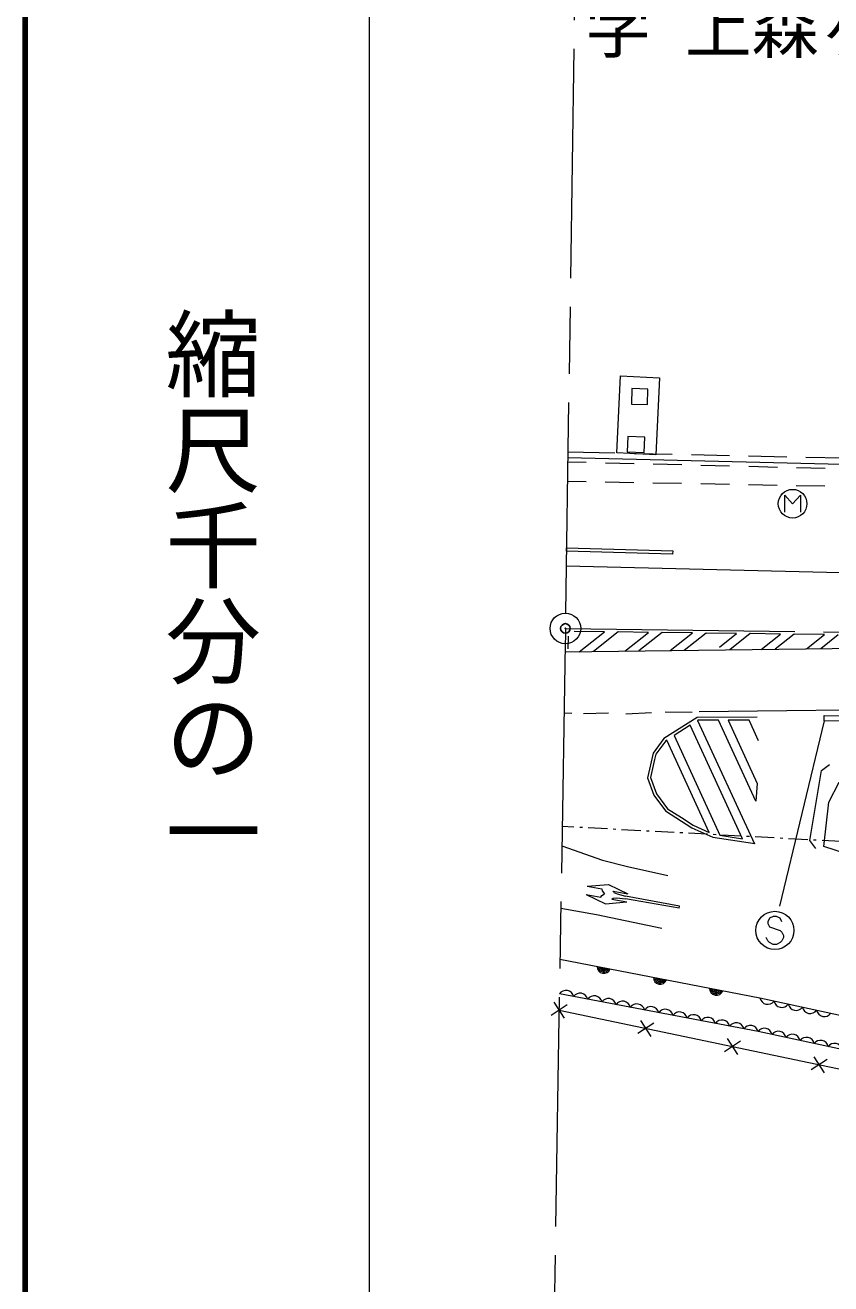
# Model space of a CAD drawing. Units: millimetres, scale not verified. Extents: x 40000 to 680000, y 20000 to 380000.
# Drawn here: x 40000 to 82157, y 239844 to 305704 of the extents above; entities that cross this region are included whole.
import ezdxf
from ezdxf.enums import TextEntityAlignment as Align

# ---------------------------------------------------------------- set-up
doc = ezdxf.new("R2010")
doc.units = ezdxf.units.MM
doc.header["$LTSCALE"] = 1000
doc.header["$PDMODE"] = 32
doc.header["$PDSIZE"] = 500
doc.linetypes.add('CHAIN', pattern=[18.5, 12, -1.5, 3.5, -1.5])
for name, color, linetype, lineweight in [('M-BGD', 7, 'Continuous', 13), ('M-BGD-EXST', 7, 'Continuous', 13), ('M-BMK', 2, 'CHAIN', 13), ('M-BMK-OTRS', 5, 'Continuous', 13), ('M-BMK-ROW', 30, 'Continuous', 13), ('M-BMK-SRVR', 3, 'Continuous', 13), ('M-STR-HTXT', 7, 'Continuous', 13), ('M-STR-STRC', 7, 'Continuous', 13), ('M-TTL', 2, 'Continuous', 140), ('M-TTL-BAND', 7, 'Continuous', 13)]:
    doc.layers.add(name, color=color, linetype=linetype, lineweight=lineweight)
doc.layers.add('M-BMK-HTXT', color=7, linetype='Continuous')
doc.layers.add('M-OTRS', color=6, linetype='Continuous')
doc.styles.add('@ＭＳ ゴシック', font='')
doc.styles.add('ＭＳ ゴシック', font='')
doc.styles.get('@ＭＳ ゴシック').set_extended_font_data('@MS Gothic')
doc.styles.get('ＭＳ ゴシック').set_extended_font_data('MS Gothic')

msp = doc.modelspace()

# ---------------------------------------------------------------- linework, layer by layer
at = {"layer": 'M-BGD'}
for p, q in [((68400, 283375), (70859, 283321)), ((71859, 283299), (73858, 283256)), ((74858, 283234), (76857, 283190)), ((69362, 282817), (68393, 282842)), ((71861, 282754), (70361, 282792)), ((74360, 282691), (72861, 282729)), ((76859, 282628), (75360, 282666)), ((77857, 283168), (79857, 283124)), ((79359, 282566), (77859, 282603)), ((81858, 282503), (80358, 282540)), ((80856, 283102), (82856, 283058)), ((68379, 281845), (69350, 281827)), ((70350, 281809), (71850, 281781)), ((72850, 281762), (74350, 281734)), ((75349, 281715), (76849, 281687)), ((77849, 281668), (79349, 281640)), ((80349, 281622), (81848, 281594)), ((81664, 266707), (82095, 267016)), ((81056, 263046), (81664, 266707)), ((82057, 265045), (82602, 266089)), ((81792, 262724), (82057, 265045)), ((81365, 262615), (81056, 263046)), ((83942, 262023), (81792, 262724)), ((69348, 260213), (70362, 259732)), ((69348, 260213), (70123, 260075)), ((69404, 260648), (70522, 260742)), ((69404, 260648), (70178, 260505)), ((70123, 260075), (70172, 260164)), ((70172, 260164), (70309, 260251)), ((70178, 260505), (70193, 260404)), ((70193, 260404), (70309, 260251)), ((70522, 260742), (71533, 260255)), ((70759, 260398), (71533, 260255)), ((70809, 260327), (70759, 260398)), ((70809, 260327), (70972, 260245)), ((70972, 260245), (71409, 260128)), ((70362, 259732), (71479, 259833)), ((70704, 259971), (70776, 260021)), ((70704, 259971), (71479, 259833)), ((70776, 260021), (70958, 260039)), ((70958, 260039), (71408, 259995)), ((74218, 259494), (71408, 259995)), ((74238, 259607), (71409, 260128)), ((74218, 259494), (74238, 259607)), ((78955, 258972), (78864, 258790)), ((79137, 259063), (78955, 258972)), ((79319, 259063), (79137, 259063)), ((79500, 258972), (79319, 259063)), ((79591, 258790), (79500, 258972)), ((78864, 258790), (78864, 258699)), ((78864, 258699), (78955, 258517)), ((78955, 258517), (79500, 258335)), ((79500, 258335), (79591, 258245)), ((79591, 258245), (79682, 258063)), ((78864, 257790), (78773, 257972)), ((78955, 257699), (78864, 257790)), ((79137, 257608), (78955, 257699)), ((79319, 257608), (79137, 257608)), ((79500, 257699), (79319, 257608)), ((79591, 257790), (79500, 257699)), ((79682, 257972), (79591, 257790)), ((79682, 258063), (79682, 257972)), ((67982, 256832), (78445, 254802)), ((68356, 254436), (67519, 253889)), ((67664, 254581), (68211, 253744)), ((72199, 253630), (72746, 252793)), ((72891, 253485), (72054, 252938)), ((77426, 252535), (76589, 251988)), ((76734, 252680), (77281, 251843)), ((81961, 251585), (81124, 251038)), ((81269, 251730), (81816, 250893))]:
    msp.add_line(p, q, dxfattribs=at)
for points in [[(70958, 283319), (71156, 287349), (73192, 287250), (72995, 283219)], [(71721, 285877), (72570, 285858), (72588, 286666), (71739, 286685)], [(71506, 283375), (72397, 283347), (72422, 284146), (71531, 284173)], [(68329, 278362), (73882, 278204), (73877, 278020), (68324, 278177)], [(81811, 269577), (110639, 269152), (110635, 268875), (81807, 269300)]]:
    msp.add_lwpolyline(points, close=True, dxfattribs=at)
for points in [[(68396, 283088), (86331, 282640), (86326, 282390)], [(68080, 262755), (70201, 262017), (71510, 261685), (73629, 261218)], [(73317, 258434), (69890, 259151), (68026, 259482)], [(126330, 242703), (97416, 248944), (78348, 253042), (67952, 255014)], [(78445, 254802), (100717, 249992), (111970, 247634), (126383, 244579)], [(67938, 254162), (95147, 248461), (126018, 241800)]]:
    msp.add_lwpolyline(points, dxfattribs=at)
msp.add_circle((79228, 258335), 1000, dxfattribs=at)
for centre, radius, start, end in [((70279, 256442), 354, 177.81556, 340.22074), ((70279, 256442), 283, 180.0396, 337.9967), ((70279, 256442), 212, 183.78592, 334.25037), ((70279, 256442), 142, 191.49765, 326.53864), ((70279, 256442), 100, 201.81531, 316.22098), ((73224, 255870), 354, 177.81556, 340.22074), ((73224, 255870), 283, 180.0396, 337.9967), ((73224, 255870), 212, 183.78592, 334.25037), ((73224, 255870), 142, 191.49765, 326.53864), ((73224, 255870), 100, 201.81531, 316.22098), ((68293, 254786), 411, 12.28192, 146.22671), ((69036, 254645), 411, 12.28192, 146.22671), ((69778, 254504), 411, 12.28192, 146.22671), ((76169, 255299), 354, 177.81556, 340.22074), ((76169, 255299), 283, 180.0396, 337.9967), ((76169, 255299), 212, 183.78592, 334.25037), ((76169, 255299), 142, 191.49765, 326.53864), ((76169, 255299), 100, 201.81531, 316.22098), ((70521, 254363), 411, 12.28192, 146.22671), ((71263, 254222), 411, 12.28192, 146.22671), ((72006, 254082), 411, 12.28192, 146.22671), ((72748, 253941), 411, 12.28192, 146.22671), ((78851, 254881), 413, 191.09912, 324.52806), ((79593, 254721), 413, 191.09912, 324.52806), ((80335, 254561), 413, 191.09912, 324.52806), ((81078, 254401), 413, 191.09912, 324.52806), ((73491, 253800), 411, 12.28192, 146.22671), ((74234, 253659), 411, 12.28192, 146.22671), ((74976, 253518), 411, 12.28192, 146.22671), ((75719, 253377), 411, 12.28192, 146.22671), ((76461, 253236), 411, 12.28192, 146.22671), ((81820, 254240), 413, 191.09912, 324.52806), ((77204, 253095), 411, 12.28192, 146.22671), ((77946, 252954), 411, 12.28192, 146.22671), ((78681, 252810), 406, 10.50247, 145.24409), ((79415, 252652), 406, 10.50247, 145.24409), ((80148, 252495), 406, 10.50247, 145.24409), ((80882, 252337), 406, 10.50247, 145.24409), ((81615, 252180), 406, 10.50247, 145.24409), ((82348, 252022), 406, 10.50247, 145.24409)]:
    msp.add_arc(centre, radius, start, end, dxfattribs=at)
at = {"layer": 'M-BGD-EXST'}
for p, q in [((79744, 280215), (79744, 281115)), ((79744, 281115), (80156, 280665)), ((80156, 280665), (80569, 281115)), ((80569, 281115), (80569, 280215))]:
    msp.add_line(p, q, dxfattribs=at)
msp.add_circle((80156, 280665), 750, dxfattribs=at)
at = {"layer": 'M-BMK'}
for p, q in [((68966, 322960), (68280, 274938)), ((68255, 273339), (67246, 212397))]:
    msp.add_line(p, q, dxfattribs=at)
msp.add_lwpolyline([(68268, 274138), (168381, 272860), (203217, 273151), (232157, 273752), (268212, 274912), (294116, 275960), (368384, 279238), (393853, 280327), (404309, 280679), (412466, 280823), (421969, 280663), (435529, 279970), (447275, 278909), (459001, 277338), (468168, 275817), (484795, 272156), (497183, 268846), (513478, 263683), (538927, 255638), (563983, 247704)], dxfattribs=at)
at = {"layer": 'M-BMK-OTRS'}
for p, q in [((68603, 269694), (68195, 269704)), ((69216, 269694), (70531, 269717)), ((71426, 269676), (72773, 269741)), ((73497, 269769), (74900, 269750))]:
    msp.add_line(p, q, dxfattribs=at)
for points in [[(68315, 277415), (90526, 276880), (111997, 276592), (129338, 276400), (146330, 276328)], [(75262, 269797), (87489, 269925), (103286, 269689), (140492, 269310), (170259, 269477), (194687, 269623), (224566, 270190), (251470, 270953), (264463, 271206), (265988, 270370), (266824, 269597), (267430, 268406), (267639, 267090), (267263, 265690)]]:
    msp.add_lwpolyline(points, dxfattribs=at)
at = {"layer": 'M-BMK-ROW'}
for p, q in [((68715, 263741), (68097, 263774)), ((69165, 263717), (69015, 263725)), ((70463, 263647), (69464, 263701)), ((70912, 263623), (70762, 263631)), ((72210, 263553), (71212, 263607)), ((72660, 263529), (72510, 263537)), ((73958, 263459), (72959, 263513)), ((74407, 263435), (74257, 263443)), ((75705, 263365), (74707, 263419)), ((76155, 263341), (76005, 263349)), ((77453, 263271), (76454, 263325)), ((77902, 263247), (77752, 263255)), ((79200, 263177), (78202, 263231)), ((79650, 263153), (79500, 263161)), ((80948, 263083), (79949, 263137)), ((81397, 263059), (81247, 263067)), ((82695, 262989), (81697, 263043))]:
    msp.add_line(p, q, dxfattribs=at)
at = {"layer": 'M-BMK-SRVR'}
msp.add_circle((68268, 274138), 800, dxfattribs=at)
at = {"layer": 'M-OTRS'}
msp.add_point((68268, 274138), dxfattribs=at)
at = {"layer": 'M-STR-HTXT'}
msp.add_line((81807, 269300), (79473, 259597), dxfattribs=at)
at = {"layer": 'M-STR-STRC'}
for p, q in [((68268, 274138), (68248, 272910)), ((70314, 273962), (68726, 273983)), ((68412, 273735), (68401, 273062)), ((68992, 272919), (70314, 273962)), ((71029, 273953), (69731, 272929)), ((72618, 273933), (71029, 273953)), ((71372, 272950), (72618, 273933)), ((73333, 273924), (72110, 272959)), ((74921, 273903), (73333, 273924)), ((73751, 272980), (74921, 273903)), ((75636, 273894), (74489, 272989)), ((77225, 273874), (75636, 273894)), ((76323, 273162), (77225, 273874)), ((77940, 273865), (76868, 273019)), ((79529, 273845), (77940, 273865)), ((78509, 273040), (79529, 273845)), ((80244, 273836), (79247, 273049)), ((81832, 273815), (80244, 273836)), ((80888, 273070), (81832, 273815)), ((82547, 273806), (81626, 273079)), ((68248, 272910), (85282, 273126)), ((75162, 269484), (73422, 268374)), ((78310, 269494), (75162, 269484)), ((74805, 269078), (73954, 268536)), ((77540, 263136), (74805, 269078)), ((75206, 269334), (75188, 269323)), ((75188, 269323), (78156, 262872)), ((76282, 269337), (75206, 269334)), ((77876, 269343), (76777, 269339)), ((76777, 269339), (78303, 266023)), ((78377, 268253), (77876, 269343)), ((73422, 268374), (72856, 267616)), ((73525, 268262), (72995, 267551)), ((73572, 268291), (73525, 268262)), ((75792, 263465), (73572, 268291)), ((73954, 268536), (76357, 263313)), ((72856, 267616), (72557, 266324)), ((72995, 267551), (72933, 267286)), ((72933, 267286), (72713, 266334)), ((72557, 266324), (72899, 265417)), ((72713, 266334), (73032, 265489)), ((72899, 265417), (73507, 264595)), ((73032, 265489), (73611, 264706)), ((73507, 264595), (74879, 263709)), ((73611, 264706), (74336, 264238)), ((74336, 264238), (74950, 263841)), ((74879, 263709), (75978, 263218)), ((74950, 263841), (75792, 263465)), ((75978, 263218), (78188, 262887)), ((76357, 263313), (77540, 263136))]:
    msp.add_line(p, q, dxfattribs=at)
msp.add_lwpolyline([(78303, 266023), (78229, 265106), (76282, 269337)], dxfattribs=at)
at = {"layer": 'M-TTL'}
msp.add_line((40000, 380000), (40000, 20000), dxfattribs=at)
at = {"layer": 'M-TTL-BAND'}
msp.add_line((58000, 370000), (58000, 20000), dxfattribs=at)

# ---------------------------------------------------------------- texts
at = {"layer": 'M-BMK-HTXT', "style": 'ＭＳ ゴシック'}
msp.add_text('字 上森ヶ坪', height=2566, dxfattribs=at).set_placement((78894, 305551), align=Align.MIDDLE_CENTER)
at = {"layer": 'M-TTL-BAND', "style": '@ＭＳ ゴシック'}
msp.add_text('縮尺千分の一', height=3666, rotation=270, dxfattribs=at).set_placement((49777, 261030), align=Align.MIDDLE_RIGHT)

doc.saveas('drawing.dxf')
